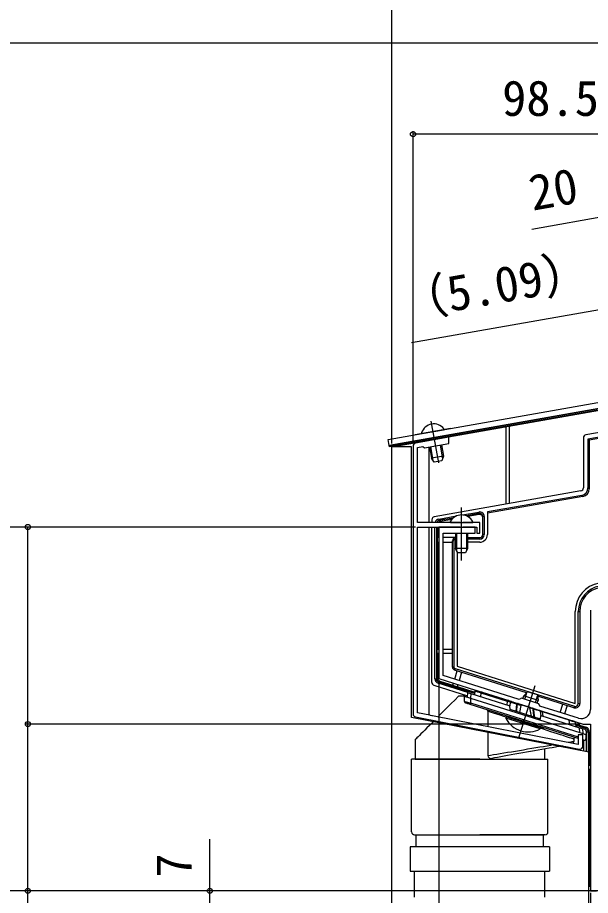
# Model space of a CAD drawing. Units: millimetres, scale not verified. Extents: x -700 to 700, y -1044 to 1037.
# Drawn here: x -479.4 to -290.5, y 475.2 to 764.8 of the extents above; entities that cross this region are included whole.
import ezdxf
from ezdxf.enums import TextEntityAlignment as Align

# ---------------------------------------------------------------- set-up
doc = ezdxf.new("R2010")
doc.units = ezdxf.units.MM
doc.header["$LTSCALE"] = 6
for name, color, linetype in [('0-3_YKK_11', 7, 'Continuous'), ('0-4_YKK_12', 2, 'Continuous'), ('0-5_YKK_13', 4, 'Continuous'), ('0-6_YKK_D', 6, 'Continuous')]:
    doc.layers.add(name, color=color, linetype=linetype)
doc.styles.add('ＭＳ ゴシック', font='')
doc.styles.get('ＭＳ ゴシック').set_extended_font_data('MS Gothic')

msp = doc.modelspace()

# ---------------------------------------------------------------- linework, layer by layer
at = {"layer": '0-3_YKK_11'}
for p, q in [((-349, 623.38), (-349, 535.041)), ((-290.5, 569.33), (-290.5, 536.513)), ((-348.193, 534.06), (-294.193, 523.453))]:
    msp.add_line(p, q, dxfattribs=at)
for points in [[(-293, 524.434), (-293, 528.219), (-294.5, 528.219), (-294.5, 525.042), (-342.55, 534.481), (-342.753, 534.398), (-343.293, 534.504), (-343.45, 534.657), (-347.5, 535.453), (-347.5, 596.719), (-328, 596.719), (-328, 594.719), (-327, 594.719), (-327, 598.219), (-332.542, 598.219), (-332.725, 598.099), (-333.275, 598.099), (-333.458, 598.219), (-347.5, 598.219), (-347.5, 622.96), (-345.785, 623.262), (-345.206, 622.857), (-337.182, 624.272), (-337.182, 626.303), (-348.174, 624.364)], [(-294.402, 533.652), (-295.892, 534.122), (-299.718, 535.328), (-307.146, 537.67), (-307.537, 538.423), (-313.26, 540.227), (-314.012, 539.835), (-320.606, 541.914), (-325.12, 543.337), (-339.1, 547.745), (-339.1, 594.719), (-328.5, 594.719), (-328.5, 596.719), (-332.542, 596.719), (-332.725, 596.599), (-333.275, 596.599), (-333.458, 596.719), (-340.5, 596.719), (-340.5, 546.719), (-311.437, 537.555), (-311.226, 537.615), (-310.702, 537.449), (-310.563, 537.28), (-292.926, 531.719), (-290.5, 531.719), (-290.5, 476.719), (-288.5, 476.719)]]:
    msp.add_lwpolyline(points, dxfattribs=at)
for centre, radius, start, end in [((-348, 623.38), 1, 100.00001, 179.99999), ((-293.5, 536.513), 3, 252.5, 0.00001), ((-348, 535.041), 1, 180.00001, 258.88696), ((-294, 524.434), 1, 258.88699, 360)]:
    msp.add_arc(centre, radius, start, end, dxfattribs=at)
at = {"layer": '0-4_YKK_12'}
for p, q in [((-230.877, 645.161), (-354.1, 623.434)), ((-343.078, 631.645), (-340.649, 617.87)), ((-318.3, 604.296), (-318.3, 629.746)), ((-317.3, 629.923), (-317.3, 604.473)), ((-349.5, 623.224), (-356, 623.224)), ((-356, 279.219), (-356, 623.224)), ((-354.1, 623.224), (-354.1, 623.434)), ((-353.1, 623.224), (-353.1, 623.61)), ((-353, 623.224), (-353, 623.628)), ((-349.5, 533.923), (-349.5, 623.224)), ((-343.7, 625.153), (-343.7, 625.268)), ((-343.7, 598.219), (-343.7, 623.122)), ((-333, 585.719), (-333, 603.208)), ((-343.7, 534.706), (-343.7, 596.719)), ((-308.835, 544.284), (-314.246, 527.122)), ((-291, 522.422), (-349.5, 533.923)), ((-343.7, 532.783), (-343.7, 533.178)), ((-291, 447.47), (-291, 522.422))]:
    msp.add_line(p, q, dxfattribs=at)
at = {"layer": '0-5_YKK_13'}
for p, q in [((-257.75, 633.185), (-291.981, 627.149)), ((-257.49, 631.708), (-291.306, 625.745)), ((-336.659, 629.223), (-348.28, 627.174)), ((-346.011, 627.574), (-338.929, 628.823)), ((-292.806, 626.166), (-292.806, 609.629)), ((-291.306, 625.745), (-290.908, 625.412)), ((-291.306, 625.745), (-291.306, 609.627)), ((-343.609, 623.139), (-342.946, 619.382)), ((-343.235, 623.204), (-342.441, 618.701)), ((-340.043, 623.767), (-339.248, 619.264)), ((-339.669, 623.833), (-339.007, 620.076)), ((-290.908, 625.412), (-290.908, 609.293)), ((-339.007, 620.076), (-342.946, 619.382)), ((-339.007, 620.076), (-339.453, 618.576)), ((-342.014, 618.125), (-342.946, 619.382)), ((-339.453, 618.576), (-342.014, 618.125)), ((-293.631, 608.646), (-341.981, 600.121)), ((-291.306, 609.627), (-290.908, 609.293)), ((-293.368, 607.169), (-324.5, 601.68)), ((-292.97, 606.836), (-324.5, 601.276)), ((-292.97, 606.836), (-293.368, 607.169)), ((-340.539, 599.33), (-334.701, 600.359)), ((-335.787, 599.661), (-340.452, 598.838)), ((-332.715, 600.709), (-327.26, 601.671)), ((-327.173, 600.805), (-330.889, 600.15)), ((-327.173, 600.805), (-327.173, 601.179)), ((-325.5, 600.191), (-326, 600.191)), ((-325.5, 600.191), (-325.5, 594.219)), ((-324.5, 601.68), (-324.5, 594.219)), ((-342.806, 599.138), (-342.806, 598.219)), ((-342.806, 545.491), (-342.806, 596.719)), ((-341.776, 546.612), (-341.776, 596.719)), ((-341.277, 596.719), (-341.277, 546.612)), ((-340.908, 596.719), (-340.908, 593.219)), ((-340.539, 599.33), (-340.452, 598.838)), ((-340.452, 598.838), (-340.083, 598.529)), ((-336.225, 599.209), (-340.083, 598.529)), ((-336.596, 598.219), (-329.404, 598.219)), ((-335, 594.719), (-335, 589.619)), ((-334.621, 594.719), (-334.621, 588.861)), ((-331.379, 594.719), (-331.379, 588.861)), ((-331, 594.719), (-331, 589.619)), ((-341, 593.219), (-341, 591.719)), ((-340.5, 593.219), (-341, 593.219)), ((-341, 591.719), (-340.5, 591.719)), ((-340.908, 591.719), (-340.908, 556.484)), ((-335, 593.219), (-339.1, 593.219)), ((-339.1, 591.719), (-336, 591.719)), ((-335.5, 592.219), (-336, 592.219)), ((-335.5, 592.219), (-335.5, 550.483)), ((-335, 592.719), (-335, 593.219)), ((-331, 593.219), (-327, 593.219)), ((-327, 592.719), (-331, 592.719)), ((-327, 591.719), (-331, 591.719)), ((-327, 592.719), (-327, 593.219)), ((-331, 589.619), (-335, 589.619)), ((-334.3, 588.219), (-335, 589.619)), ((-331.7, 588.219), (-334.3, 588.219)), ((-331, 589.619), (-331.7, 588.219)), ((-294.5, 538.553), (-294.5, 568.865)), ((-294.5, 568.865), (-294, 568.865)), ((-294, 568.865), (-294, 538.553)), ((-341, 554.984), (-341, 556.484)), ((-341, 556.484), (-340.5, 556.484)), ((-339.1, 556.484), (-336, 556.484)), ((-340.5, 554.984), (-341, 554.984)), ((-340.908, 554.984), (-340.908, 546.883)), ((-336, 554.984), (-339.1, 554.984)), ((-335.15, 550.006), (-335.301, 549.529)), ((-311.55, 542.041), (-335.301, 549.529)), ((-335.272, 546.538), (-334.416, 549.25)), ((-335.15, 550.006), (-295.801, 537.599)), ((-332.986, 548.799), (-333.841, 546.087)), ((-342.108, 544.539), (-331.007, 541.039)), ((-341.776, 546.612), (-341.277, 546.612)), ((-341.277, 546.612), (-340.908, 546.883)), ((-330.915, 542.09), (-340.729, 545.184)), ((-340.21, 545.931), (-340.579, 545.66)), ((-340.21, 545.931), (-335.892, 544.569)), ((-335.92, 544.482), (-335.693, 545.203)), ((-334.489, 544.031), (-335.92, 544.482)), ((-334.262, 544.752), (-334.489, 544.031)), ((-334.462, 544.118), (-328.631, 542.28)), ((-331.046, 540.592), (-330.912, 542.123)), ((-329.916, 541.809), (-330.05, 540.278)), ((-329.916, 541.809), (-317.113, 537.772)), ((-328.58, 542.599), (-328.763, 541.445)), ((-326.686, 540.79), (-326.526, 541.964)), ((-317.814, 539.217), (-326.526, 541.964)), ((-326.179, 542.203), (-317.458, 539.454)), ((-311.208, 542.411), (-312.482, 541.03)), ((-312.159, 539.88), (-311.44, 542.16)), ((-307.965, 541.389), (-311.208, 542.411)), ((-332, 540.893), (-334, 540.893)), ((-332, 539.163), (-332, 540.893)), ((-330, 540.263), (-330, 538.69)), ((-330, 540.263), (-294, 528.912)), ((-330, 538.69), (-294.5, 527.497)), ((-317.98, 538.045), (-317.814, 539.212)), ((-316.948, 538.939), (-317.814, 539.212)), ((-317.458, 539.454), (-316.585, 539.178)), ((-316.948, 538.939), (-317.119, 537.774)), ((-312.783, 540.077), (-312.482, 541.03)), ((-308.638, 538.77), (-307.92, 541.05)), ((-307.965, 541.389), (-307.714, 539.527)), ((-294.5, 526.972), (-330.15, 538.213)), ((-324.341, 535.978), (-324.341, 530.904)), ((-317, 536.478), (-317.113, 537.772)), ((-307, 533.325), (-317, 536.478)), ((-313.498, 537.859), (-314.662, 538.227)), ((-314.325, 538.466), (-313.058, 538.066)), ((-313.498, 537.859), (-313.944, 535.514)), ((-313.058, 538.066), (-310.837, 537.366)), ((-310.837, 537.366), (-309.563, 536.964)), ((-310.578, 537.097), (-310.061, 534.29)), ((-309.398, 536.725), (-310.578, 537.097)), ((-307.31, 536.254), (-306.437, 535.979)), ((-306.256, 535.741), (-307.123, 536.015)), ((-307.123, 536.015), (-306.898, 534.495)), ((-306.437, 535.979), (-297.716, 533.229)), ((-306.045, 534.282), (-306.255, 535.737)), ((-297.543, 532.99), (-306.255, 535.737)), ((-300.461, 535.562), (-299.606, 538.275)), ((-298.175, 537.824), (-299.03, 535.111)), ((-294.5, 538.553), (-294, 538.553)), ((-306.967, 530.589), (-318.221, 534.137)), ((-318.1, 534.413), (-318.1, 534.099)), ((-297.339, 531.537), (-297.543, 532.99)), ((-307.12, 530.103), (-306.967, 530.589)), ((-305.9, 530.252), (-305.9, 530.567)), ((-295.495, 532.355), (-295.262, 530.883)), ((-295.408, 531.805), (-292.021, 530.737)), ((-295.344, 531.398), (-292.132, 530.385)), ((-293.95, 528.896), (-294.091, 530.513)), ((-293.095, 530.199), (-292.954, 528.582)), ((-292.282, 529.909), (-293.082, 530.161)), ((-292.282, 529.909), (-292.132, 530.385)), ((-292.132, 530.385), (-292.021, 530.737)), ((-292, 528.281), (-292, 526.866)), ((-291.776, 522.574), (-291.776, 529.219)), ((-348.35, 526.543), (-348.35, 520.184)), ((-296, 526.763), (-296, 526.02)), ((-292.806, 526.453), (-292.806, 522.777)), ((-305.65, 523.48), (-305.65, 520.184)), ((-327, 520.184), (-349.5, 520.184)), ((-349.5, 496.184), (-349.5, 520.184)), ((-348.35, 520.184), (-324.341, 520.184)), ((-327, 520.184), (-304.5, 520.184)), ((-324.341, 520.184), (-305.65, 520.184)), ((-304.5, 496.184), (-304.5, 520.184)), ((-291, 516.719), (-291, 518.219)), ((-291, 518.219), (-290.5, 518.219)), ((-290.5, 516.719), (-291, 516.719)), ((-290.908, 516.719), (-290.908, 478.31)), ((-348.5, 495.184), (-327, 495.184)), ((-348, 495.184), (-306, 495.184)), ((-348, 491.184), (-348, 495.184)), ((-305.5, 495.184), (-327, 495.184)), ((-306, 491.184), (-306, 495.184)), ((-304, 491.184), (-350, 491.184)), ((-350, 491.184), (-350, 483.184)), ((-304, 491.184), (-304, 483.184)), ((-350, 483.184), (-304, 483.184)), ((-348.5, 474.684), (-348.5, 483.184)), ((-305.5, 474.684), (-305.5, 483.184)), ((-291, 478.219), (-290.908, 478.31)), ((-291, 476.719), (-291, 478.219)), ((-291, 478.219), (-290.5, 478.219)), ((-290.908, 478.31), (-290.5, 478.31)), ((-288, 476.719), (-291, 476.719))]:
    msp.add_line(p, q, dxfattribs=at)
for points in [[(-357.242, 625.594), (-204.597, 652.509), (-204.249, 650.54), (-356.895, 623.624)], [(-356.895, 623.624), (-204.249, 650.54), (-204.163, 650.047), (-356.808, 623.132)]]:
    msp.add_lwpolyline(points, close=True, dxfattribs=at)
for points in [[(-189.485, 643.388), (-190.962, 643.128), (-191.036, 643.022), (-290.908, 625.412)], [(-327.26, 601.671), (-327.173, 601.179), (-331.455, 600.424)], [(-325.5, 594.219), (-326, 594.219), (-326, 600.191)], [(-335.5, 550.483), (-336, 550.483), (-336, 592.219)], [(-334.5, 588.619), (-334.5, 550.85), (-295.5, 538.553), (-295.5, 568.865)], [(-340.729, 545.184), (-340.579, 545.66), (-328.689, 541.911)], [(-330.912, 542.123), (-330.897, 542.118), (-330.852, 542.104), (-330.778, 542.081), (-330.678, 542.049), (-330.555, 542.01), (-330.413, 541.965), (-330.255, 541.916), (-330.088, 541.863), (-329.916, 541.809)], [(-326.526, 541.964), (-326.526, 541.964), (-327.119, 542.148), (-327.62, 542.303), (-328.03, 542.429), (-328.33, 542.522), (-328.569, 542.596), (-328.58, 542.599)], [(-328.193, 542.838), (-328.132, 542.819), (-327.948, 542.761), (-327.657, 542.669), (-327.253, 542.542), (-326.179, 542.203)], [(-334, 540.893), (-335.233, 539.66), (-336.435, 538.458), (-337.6, 537.293), (-338.725, 536.168), (-339.805, 535.088), (-340.837, 534.056)], [(-332, 540.893), (-331.97, 540.884), (-331.879, 540.855), (-331.732, 540.809), (-331.532, 540.746), (-331.286, 540.668), (-331, 540.578), (-330.684, 540.478), (-330.347, 540.372), (-330, 540.263)], [(-332, 539.163), (-331.97, 539.155), (-331.879, 539.134), (-331.732, 539.099), (-331.532, 539.052), (-331.286, 538.994), (-331, 538.926), (-330.684, 538.851), (-330.347, 538.772), (-330, 538.69)], [(-330, 538.69), (-330.029, 538.597), (-330.058, 538.507), (-330.084, 538.425), (-330.106, 538.353), (-330.125, 538.293), (-330.139, 538.249), (-330.147, 538.222), (-330.15, 538.213), (-330.411, 538.295), (-330.663, 538.375), (-330.9, 538.449), (-331.115, 538.517), (-331.299, 538.575), (-331.449, 538.622), (-331.56, 538.657), (-331.628, 538.679), (-331.65, 538.686)], [(-314.788, 538.299), (-314.788, 538.299), (-315.189, 538.418), (-315.85, 538.614), (-316.409, 538.78), (-316.948, 538.939), (-316.948, 538.939)], [(-316.585, 539.178), (-316.079, 539.019), (-315.561, 538.856), (-314.931, 538.657), (-314.525, 538.529)], [(-308.014, 538.573), (-307.714, 539.527), (-312.482, 541.03)], [(-295.801, 537.599), (-295.951, 537.122), (-307.898, 540.889)], [(-318.263, 534.002), (-319.077, 534.267), (-320.263, 534.653), (-321.391, 535.019), (-322.451, 535.364), (-323.437, 535.684), (-324.341, 535.978)], [(-315.025, 535.856), (-314.894, 537.056), (-314.758, 538.29)], [(-314.662, 538.227), (-314.728, 537.635), (-314.859, 536.45), (-314.928, 535.825)], [(-314.758, 538.29), (-314.788, 538.299), (-314.788, 538.299)], [(-314.758, 538.29), (-314.738, 538.344), (-314.713, 538.395), (-314.684, 538.44), (-314.652, 538.477), (-314.619, 538.506), (-314.586, 538.524), (-314.554, 538.532), (-314.525, 538.529)], [(-314.758, 538.29), (-314.683, 538.242), (-314.662, 538.227)], [(-314.325, 538.466), (-314.369, 538.48), (-314.525, 538.529)], [(-309.377, 536.906), (-309.439, 536.925), (-309.563, 536.964)], [(-309.398, 536.725), (-309.334, 536.687), (-309.302, 536.666)], [(-309.074, 533.979), (-309.227, 535.277), (-309.398, 536.725)], [(-309.377, 536.906), (-309.355, 536.895), (-309.337, 536.878), (-309.321, 536.854), (-309.309, 536.825), (-309.301, 536.791), (-309.297, 536.752), (-309.297, 536.71), (-309.302, 536.666)], [(-309.377, 536.906), (-308.958, 536.773), (-308.345, 536.58), (-307.812, 536.412), (-307.31, 536.254)], [(-309.266, 536.655), (-309.266, 536.655), (-309.302, 536.666)], [(-309.302, 536.666), (-309.138, 535.277), (-308.983, 533.95)], [(-307.123, 536.015), (-307.123, 536.015), (-307.653, 536.173), (-308.206, 536.339), (-308.861, 536.534), (-309.266, 536.655), (-309.266, 536.655)], [(-342.041, 532.852), (-342.372, 532.521), (-342.737, 532.156), (-343.598, 531.295), (-344.396, 530.497), (-345.128, 529.765), (-345.79, 529.103), (-346.381, 528.512), (-346.897, 527.996), (-347.338, 527.555), (-347.7, 527.193), (-347.984, 526.909), (-348.187, 526.706), (-348.309, 526.584), (-348.35, 526.543)], [(-307.12, 530.103), (-318.374, 533.652), (-318.221, 534.137)], [(-318.1, 534.099), (-318.086, 534.095), (-317.978, 534.06), (-317.762, 533.992), (-317.444, 533.892), (-317.029, 533.761), (-316.524, 533.602), (-315.938, 533.417), (-315.282, 533.21), (-314.568, 532.985), (-313.807, 532.745), (-313.015, 532.495), (-312.204, 532.24), (-311.389, 531.983), (-310.586, 531.73), (-309.808, 531.484), (-309.068, 531.251), (-308.382, 531.035), (-307.759, 530.838), (-307.213, 530.666), (-306.752, 530.521), (-306.384, 530.405), (-306.117, 530.321), (-305.954, 530.269), (-305.9, 530.252)], [(-307, 533.325), (-306.893, 534.55), (-294.091, 530.513)], [(-297.716, 533.229), (-297.09, 533.032), (-296.571, 532.868), (-296.183, 532.746), (-295.906, 532.658), (-295.701, 532.594)], [(-295.495, 532.355), (-295.703, 532.419), (-295.983, 532.506), (-296.38, 532.629), (-297.249, 532.899), (-297.543, 532.99), (-297.543, 532.99)], [(-296, 526.763), (-296.057, 526.782), (-296.228, 526.838), (-296.512, 526.93), (-296.906, 527.058), (-297.408, 527.221), (-298.015, 527.418), (-298.721, 527.648), (-299.522, 527.909), (-300.412, 528.198), (-301.385, 528.514), (-302.434, 528.855), (-303.551, 529.219), (-304.729, 529.601), (-305.958, 530.001), (-307.041, 530.353)], [(-294.091, 530.513), (-293.895, 530.452), (-293.708, 530.392), (-293.535, 530.338), (-293.385, 530.291), (-293.262, 530.252), (-293.17, 530.223), (-293.114, 530.205), (-293.095, 530.199)], [(-324.341, 529.375), (-324.341, 528.977), (-324.341, 521.336)], [(-294, 528.912), (-293.653, 528.802), (-293.316, 528.696), (-293, 528.596), (-292.714, 528.506), (-292.468, 528.429), (-292.268, 528.366), (-292.121, 528.319), (-292.03, 528.291), (-292, 528.281)], [(-291.776, 529.219), (-291.277, 529.219), (-291.277, 522.476)], [(-291.277, 529.219), (-290.908, 529.219), (-290.908, 518.219)], [(-324.341, 521.336), (-323.437, 521.485), (-322.451, 521.648), (-321.391, 521.823), (-320.263, 522.01), (-319.077, 522.206), (-317.84, 522.41), (-316.561, 522.622), (-315.25, 522.838), (-313.915, 523.059), (-312.567, 523.282), (-311.215, 523.505), (-309.869, 523.728), (-308.537, 523.948), (-307.23, 524.164), (-305.958, 524.374), (-304.729, 524.578), (-303.551, 524.772), (-303.227, 524.826), (-302.434, 524.957), (-302.116, 525.009)], [(-299.684, 524.532), (-300.255, 524.431), (-300.764, 524.341), (-301.119, 524.279), (-302.064, 524.112), (-303.081, 523.933), (-304.162, 523.742), (-305.301, 523.541), (-306.488, 523.332), (-307.715, 523.116), (-308.973, 522.894), (-310.251, 522.668), (-311.541, 522.441), (-312.834, 522.213), (-314.119, 521.987), (-315.387, 521.763), (-316.628, 521.544), (-317.834, 521.331), (-318.995, 521.127), (-320.103, 520.931), (-321.149, 520.747), (-322.126, 520.575), (-323.027, 520.416)], [(-297.89, 525.708), (-297.408, 525.788), (-296.906, 525.871), (-296.512, 525.936), (-296.228, 525.983), (-296.057, 526.011), (-296, 526.02)], [(-292.65, 526.389), (-292.673, 526.396), (-292.741, 526.418), (-292.851, 526.453), (-293.001, 526.5)]]:
    msp.add_lwpolyline(points, dxfattribs=at)
for centre, radius, start, end in [((-342.175, 626.524), 4.2, 37.28096, 162.71904), ((-338.956, 628.975), 0.154, 280, 37.28096), ((-346.038, 627.726), 0.154, 162.71904, 280), ((-333, 596.519), 4.2, 27.28096, 152.71904), ((-326.993, 600.202), 1.493, 359.57947, 100.29308), ((-327.001, 600.193), 1.001, 359.86398, 99.9001), ((-340.291, 597.865), 1.486, 99.62426, 166.21751), ((-340.282, 597.857), 0.995, 99.86961, 158.71173), ((-336.596, 598.373), 0.154, 152.71904, 270), ((-329.404, 598.373), 0.154, 270, 27.28096), ((-327, 594.219), 2.5, 270, 0), ((-327, 594.219), 1.5, 270, 0), ((-327, 594.219), 1, 270, 0), ((-335, 592.219), 1, 90, 180), ((-335, 592.219), 0.5, 90, 180), ((-286, 568.865), 9.5, 100, 180), ((-286, 568.865), 8.5, 100, 180), ((-286, 568.865), 8, 100, 180), ((-335, 550.483), 1, 180, 252.5), ((-335, 550.483), 0.5, 180, 252.5), ((-340.289, 546.605), 1.487, 179.72019, 252.77987), ((-340.281, 546.61), 0.996, 179.89308, 252.6069), ((-328.284, 542.552), 0.3, 72.5, 171), ((-326.242, 541.923), 0.287, 77.45371, 171.81592), ((-331.5, 539.163), 0.5, 180, 252.5), ((-316.659, 538.896), 0.292, 75.29019, 171.44306), ((-324.944, 535.938), 0.604, 3.79476, 75.40029), ((-314.381, 538.187), 0.284, 78.70053, 172.03342), ((-309.652, 536.727), 0.254, 359.64007, 69.53166), ((-307.398, 535.992), 0.276, 4.65884, 71.33931), ((-295.5, 538.553), 1.5, 252.5, 0), ((-295.5, 538.553), 1, 252.5, 0), ((-311.02, 537.353), 8.232, 206.7189, 298.2811), ((-297.804, 532.983), 0.261, 1.43041, 70.23903), ((-295.792, 532.308), 0.3, 9, 72.5), ((-292.5, 529.219), 0.724, 14.37639, 72.5), ((-292.5, 529.219), 1.223, 19.26241, 72.5), ((-292.5, 529.219), 1.592, 27.7683, 72.5), ((-292.5, 529.219), 1.592, 0, 27.7683), ((-295.5, 526.763), 0.5, 72.5, 180), ((-292.5, 529.219), 0.724, 0, 14.37639), ((-292.5, 529.219), 1.223, 0, 19.26241), ((-297, 526.02), 1, 320.32101, 0), ((-292.5, 526.866), 0.5, 252.5, 0), ((-323.311, 521.408), 1.032, 184.03424, 285.96133), ((-348.5, 496.184), 1, 180, 270), ((-305.5, 496.184), 1, 270, 0)]:
    msp.add_arc(centre, radius, start, end, dxfattribs=at)
for centre, major_axis, ratio, start_param, end_param in [((-291.804, 626.163), (-0.768, 0.645), 0.996828, 5.5866177, 6.9797529), ((-293.808, 609.632), (0.768, -0.645), 0.996828, 5.5866177, 6.9797529), ((-293.81, 609.635), (1.921, -1.612), 0.996828, 5.5866177, 6.9797529), ((-293.413, 609.301), (1.921, -1.612), 0.996828, 5.5866177, 6.9797529), ((-341.804, 599.135), (-0.768, 0.645), 0.996828, 5.5866177, 6.9797529), ((-327, 599.818), (0, -1.002), 0.998077, 1.5707963, 3.3157967), ((-339.906, 597.542), (-0.768, 0.645), 0.996828, 5.5866177, 6.2413584), ((-341.804, 545.494), (-0.809, -0.593), 0.997136, 5.6518704, 6.9145002), ((-339.906, 546.885), (-0.809, -0.593), 0.997136, 5.6518704, 6.9145002), ((-316.662, 538.888), (1.15, -0.335), 0.249453, 3.1601961, 3.1772726), ((-317.549, 539.168), (0.09, 0.286), 0.897608, 6.2831853, 7.9616561), ((-313.148, 537.78), (-0.342, 0.108), 0.835557, 4.712389, 6.3814954), ((-310.927, 537.08), (-0.342, 0.108), 0.835557, 3.5584763, 4.712389), ((-306.527, 535.692), (0.09, 0.286), 0.897608, 5.1534679, 6.2831853), ((-305.268, 535.296), (0.982, -0.483), 0.231503, 3.2832882, 3.2988919)]:
    msp.add_ellipse(centre, major_axis=major_axis, ratio=ratio, start_param=start_param, end_param=end_param, dxfattribs=at)
at = {"layer": '0-6_YKK_D'}
for p, q in [((-356, 624.224), (-356, 817.3)), ((-356, 624.224), (-356, 787.3)), ((398.009, 756.3), (-537, 756.3)), ((-349, 624.38), (-349, 727.3)), ((-250.5, 726.3), (-349, 726.3)), ((-348.2, 596.719), (-507, 596.719)), ((-348.2, 596.719), (-477, 596.719)), ((-476, 531.719), (-476, 596.719)), ((-340.5, 545.939), (-340.5, 375.718)), ((-293.88, 531.719), (-477, 531.719)), ((-293.88, 531.719), (-477, 531.719)), ((-476, 476.719), (-476, 531.719)), ((-291.2, 476.719), (-537, 476.719)), ((-291.2, 476.719), (-537, 476.719)), ((-291.2, 476.719), (-507, 476.719)), ((-291.2, 476.719), (-477, 476.719)), ((-291.2, 476.719), (-477, 476.719)), ((-476, 121.219), (-476, 476.719)), ((-291.2, 476.719), (-417, 476.719)), ((-290.5, 476.019), (-290.5, 445.719))]:
    msp.add_line(p, q, dxfattribs=at)
for points in [[(-272.697, 670.964), (-283.967, 699.44), (-309.841, 694.877)], [(-282.545, 669.228), (-287.558, 668.344), (-349.457, 657.429)], [(-416, 469.719), (-416, 476.719), (-416, 493.755)]]:
    msp.add_lwpolyline(points, dxfattribs=at)
for centre in [(-349, 726.3), (-476, 596.719), (-476, 531.719), (-476, 531.719), (-476, 476.719), (-476, 476.719), (-416, 476.719)]:
    msp.add_circle(centre, 0.85, dxfattribs=at)

# ---------------------------------------------------------------- texts
at = {"layer": '0-6_YKK_D', "style": 'ＭＳ ゴシック'}
msp.add_text('98.5', height=11.73, dxfattribs=at).set_placement((-319.614, 728.8), align=Align.BOTTOM_LEFT)
for s, rotation, p in [('20', 10, (-308.977, 697.568)), ('（5.09）', 10, (-351.879, 661.479)), ('7', 90, (-418.5, 481.073))]:
    msp.add_text(s, height=11.73, rotation=rotation, dxfattribs=at).set_placement(p, align=Align.BOTTOM_LEFT)

doc.saveas('drawing.dxf')
